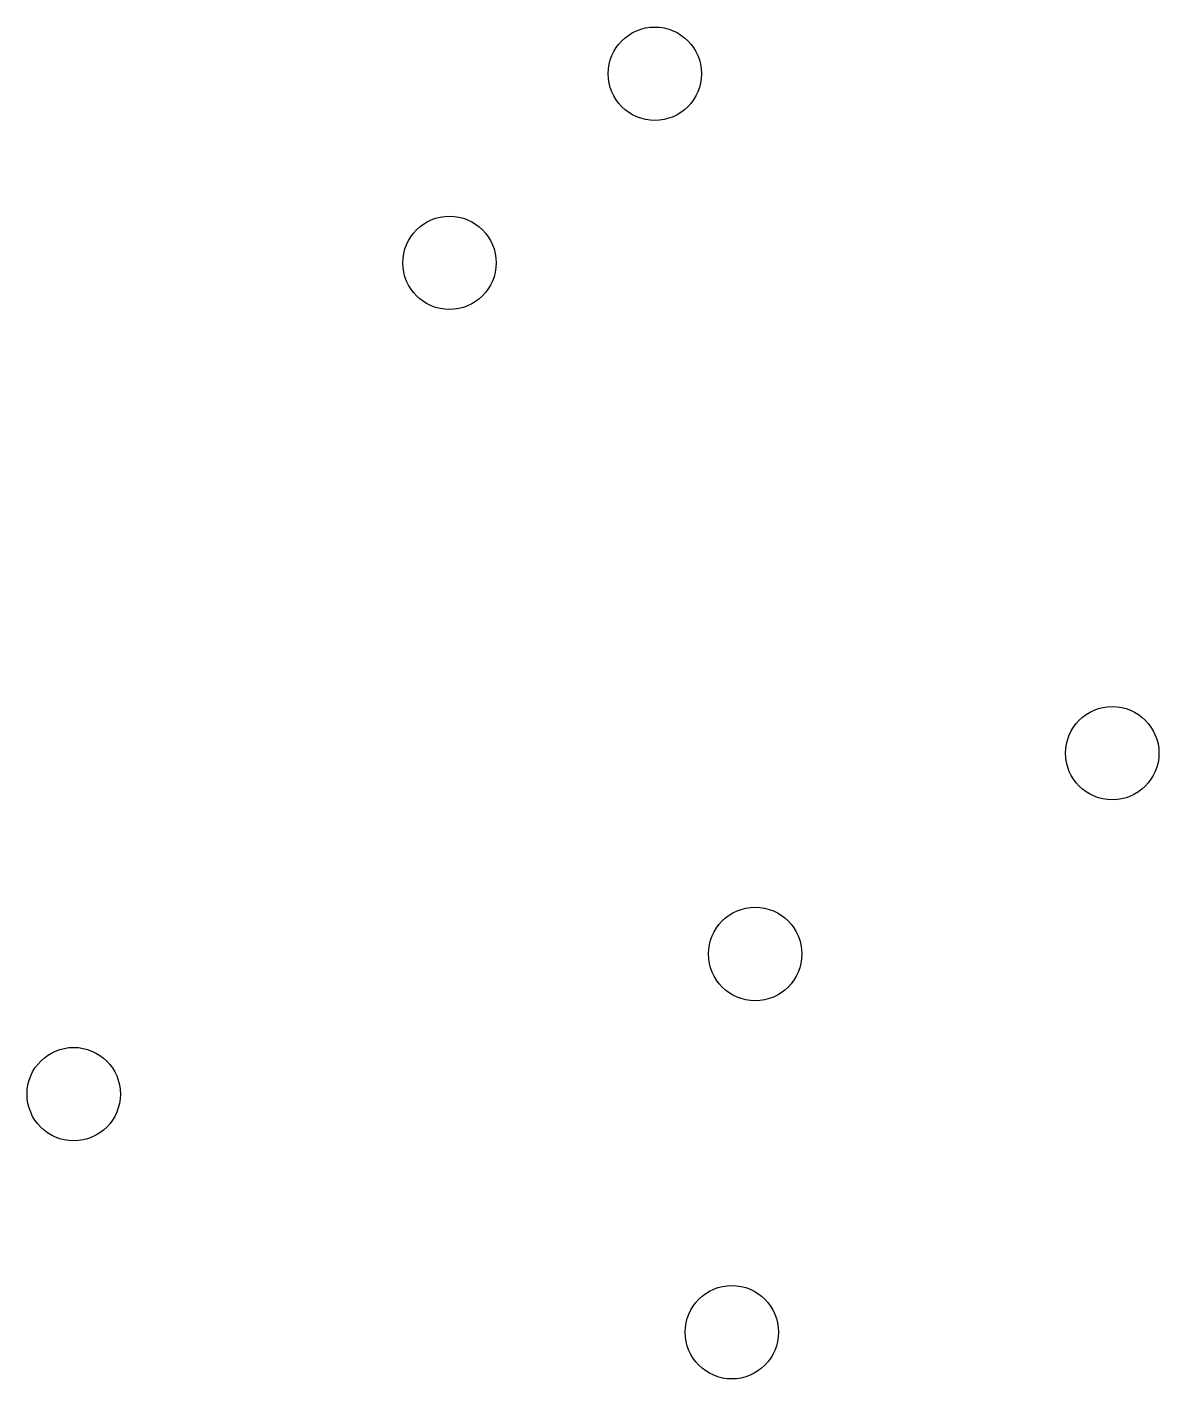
# Model space of a CAD drawing. Header units: metres. Extents: x 4462704 to 4462784, y 5794007 to 5794138.
# Drawn here: x 4462741.297 to 4462741.782, y 5794137.274 to 5794137.853 of the extents above; entities that cross this region are included whole.
import ezdxf

# ---------------------------------------------------------------- set-up
doc = ezdxf.new("R2010")
doc.units = ezdxf.units.M
doc.layers.add('Pl1-Keramik', color=1, linetype='Continuous')

msp = doc.modelspace()

# ---------------------------------------------------------------- linework, layer by layer
at = {"layer": 'Pl1-Keramik', "color": 220}
for centre in [(4462741.56597, 5794137.83277, 51.97505), (4462741.47797, 5794137.75177, 51.99205), (4462741.76197, 5794137.54177, 51.98005), (4462741.60897, 5794137.45577, 51.99005), (4462741.31697, 5794137.39577, 51.98805), (4462741.59897, 5794137.29377, 51.99105)]:
    msp.add_circle(centre, 0.02, dxfattribs=at)

doc.saveas('drawing.dxf')
